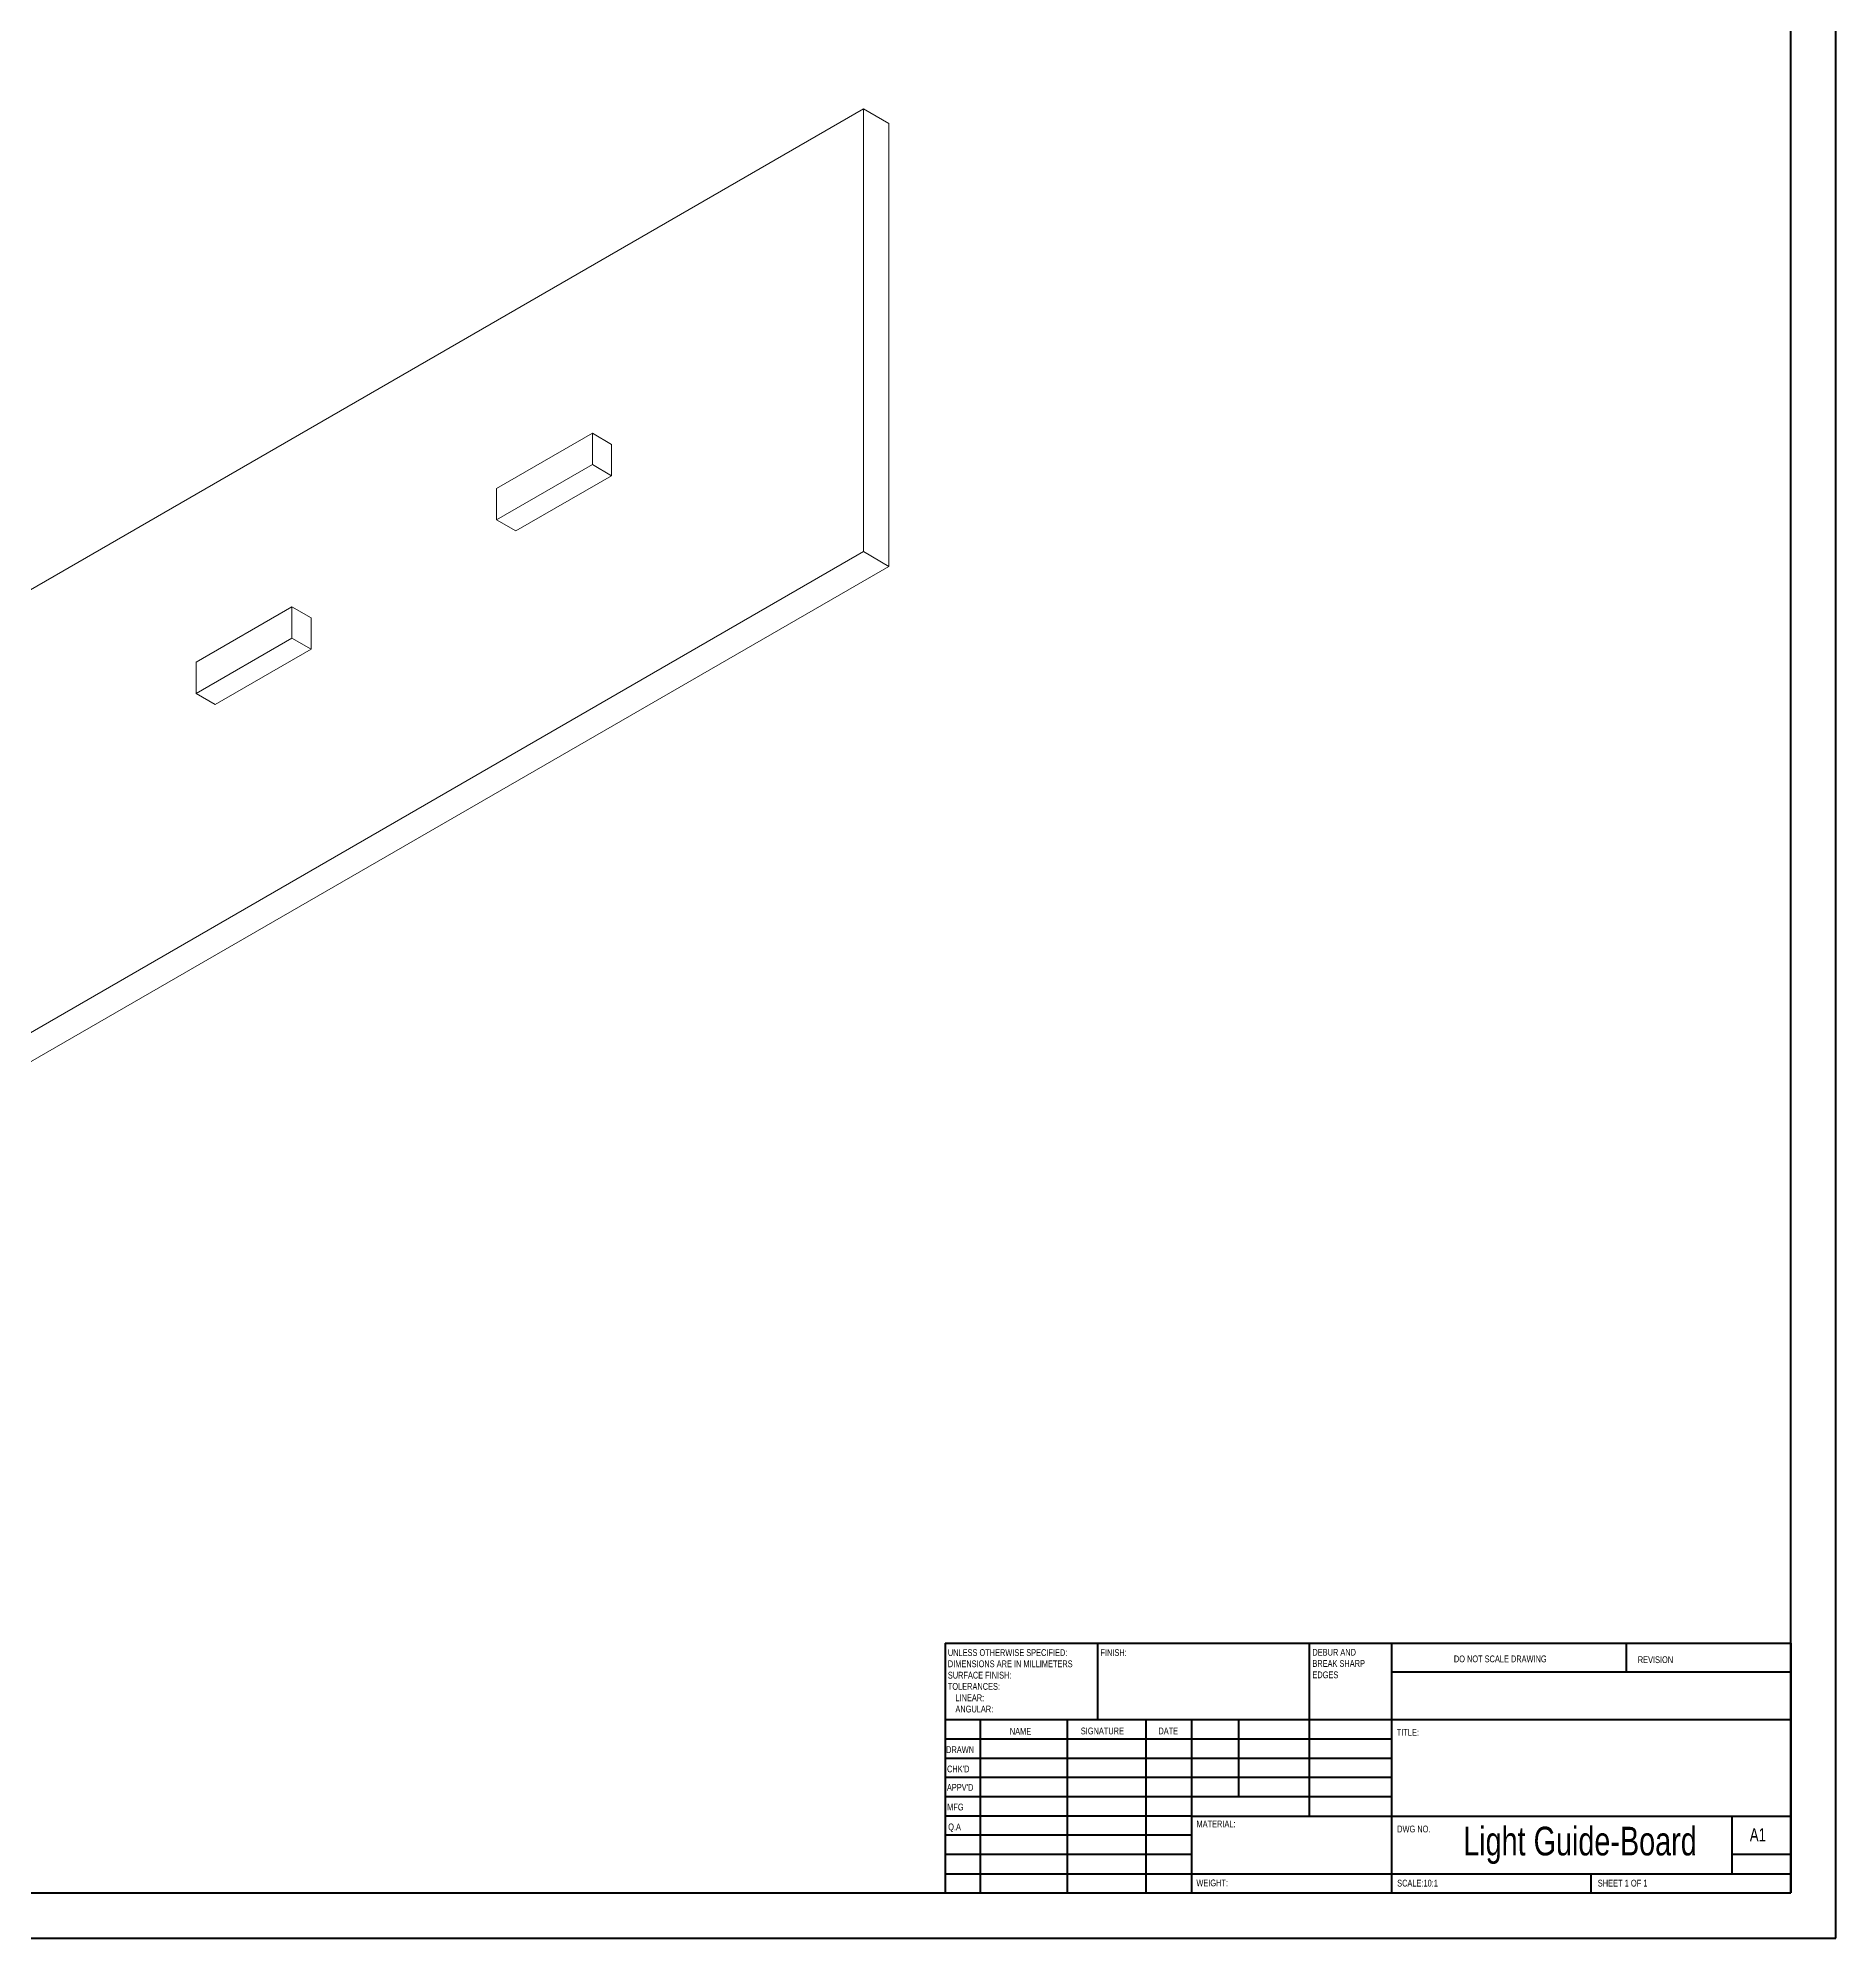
# Model space of a CAD drawing. Header units: inches. Extents: x 0 to 4.68, y 0 to 3.31.
# Drawn here: x 3.114 to 4.681, y 0.001 to 1.656 of the extents above; entities that cross this region are included whole.
import ezdxf

# ---------------------------------------------------------------- set-up
doc = ezdxf.new("R2010")
doc.units = ezdxf.units.IN
doc.header["$LTSCALE"] = 0.1
doc.header["$MEASUREMENT"] = 0
doc.styles.add('SLDTEXTSTYLE0', font='TXT', dxfattribs={"width": 0.75})
doc.styles.add('SLDTEXTSTYLE1', font='TXT', dxfattribs={"width": 0.6875})

# ---------------------------------------------------------------- blocks, each defined once
blk = doc.blocks.new('SW_NOTE_0')
at = {"color": 0, "linetype": 'Continuous', "lineweight": 0, "attachment_point": 1, "style": 'SLDTEXTSTYLE0'}
for s, insert, char_height in [('DEBUR AND', (0, 0.0076), 0.00591), ('BREAK SHARP', (0, -0.0022), 0.005906), ('EDGES', (0, -0.0121), 0.00591)]:
    blk.add_mtext(s, dxfattribs=dict(at, insert=insert, char_height=char_height))
blk = doc.blocks.new('SW_NOTE_1')
at = {"color": 0, "linetype": 'Continuous', "lineweight": 0, "attachment_point": 1, "style": 'SLDTEXTSTYLE0'}
for s, insert, char_height in [('UNLESS OTHERWISE SPECIFIED:', (0, 0.0076), 0.005906), ('SURFACE FINISH:', (0, -0.0121), 0.005906), ('DIMENSIONS ARE IN MILLIMETERS', (0, -0.0022), 0.005906), ('TOLERANCES:', (0, -0.0219), 0.005906), ('LINEAR:', (0.0066, -0.0318), 0.00591), ('ANGULAR:', (0.0066, -0.0416), 0.00591)]:
    blk.add_mtext(s, dxfattribs=dict(at, insert=insert, char_height=char_height))

msp = doc.modelspace()

# ---------------------------------------------------------------- linework, layer by layer
at = {"color": 7, "linetype": 'Continuous', "lineweight": 40}
for p, q in [((4.6814, 0.0008), (4.6814, 3.3119)), ((4.642, 0.0402), (4.642, 3.2725)), ((3.905, 0.2577), (4.642, 0.2577)), ((3.905, 0.2577), (3.905, 0.0402)), ((4.0381, 0.1908), (4.0381, 0.2577)), ((4.2224, 0.2577), (4.2224, 0.1071)), ((4.294, 0.2577), (4.294, 0.0402)), ((4.4987, 0.2326), (4.4987, 0.2577)), ((4.642, 0.2577), (4.642, 0.0402)), ((4.642, 0.2326), (4.294, 0.2326)), ((4.642, 0.1908), (3.905, 0.1908)), ((3.9357, 0.1908), (3.9357, 0.0402)), ((4.0113, 0.1908), (4.0113, 0.0402)), ((4.0798, 0.1908), (4.0798, 0.0402)), ((4.12, 0.0402), (4.12, 0.1908)), ((4.1609, 0.1239), (4.1609, 0.1908)), ((4.294, 0.1741), (3.905, 0.1741)), ((4.294, 0.1573), (3.905, 0.1573)), ((4.294, 0.1406), (3.905, 0.1406)), ((4.294, 0.1239), (3.905, 0.1239)), ((4.12, 0.1071), (3.905, 0.1071)), ((4.12, 0.1071), (4.642, 0.1071)), ((4.5909, 0.0569), (4.5909, 0.1071)), ((4.12, 0.0904), (3.905, 0.0904)), ((4.12, 0.0737), (3.905, 0.0737)), ((4.642, 0.0737), (4.5909, 0.0737)), ((3.905, 0.0569), (4.642, 0.0569)), ((4.468, 0.0402), (4.468, 0.0569)), ((0.0987, 0.0402), (4.642, 0.0402)), ((0.0003, 0.0008), (4.6814, 0.0008))]:
    msp.add_line(p, q, dxfattribs=at)
at = {"color": 7, "linetype": 'Continuous', "lineweight": 15}
for p, q in [((3.8339, 1.5946), (2.5249, 0.8389)), ((3.8339, 1.2088), (3.8339, 1.5946)), ((3.8339, 1.5946), (3.8559, 1.5818)), ((3.8559, 1.196), (3.8559, 1.5818)), ((3.5141, 1.2637), (3.5976, 1.3119)), ((3.6143, 1.3023), (3.5976, 1.3119)), ((3.5976, 1.3119), (3.5976, 1.2846)), ((3.6143, 1.3023), (3.6143, 1.275)), ((3.5976, 1.2846), (3.5141, 1.2364)), ((3.6143, 1.275), (3.5308, 1.2268)), ((3.6143, 1.275), (3.5976, 1.2846)), ((3.5141, 1.2364), (3.5141, 1.2637)), ((3.5308, 1.2268), (3.5141, 1.2364)), ((2.5249, 0.4531), (3.8339, 1.2088)), ((3.8339, 1.2088), (3.8559, 1.196)), ((2.547, 0.4404), (3.8559, 1.196)), ((3.2523, 1.1126), (3.3358, 1.1608)), ((3.3358, 1.1608), (3.3358, 1.1335)), ((3.3526, 1.1512), (3.3358, 1.1608)), ((3.3526, 1.1512), (3.3526, 1.1238)), ((3.3358, 1.1335), (3.2523, 1.0853)), ((3.3526, 1.1238), (3.3358, 1.1335)), ((3.2523, 1.0853), (3.2523, 1.1126)), ((3.3526, 1.1238), (3.269, 1.0756)), ((3.269, 1.0756), (3.2523, 1.0853))]:
    msp.add_line(p, q, dxfattribs=at)

# ---------------------------------------------------------------- block references
at = {"color": 7, "linetype": 'Continuous', "lineweight": 0}
for name, p in [('SW_NOTE_1', (3.9074, 0.2449)), ('SW_NOTE_0', (4.2251, 0.2452))]:
    msp.add_blockref(name, p, dxfattribs=at)

# ---------------------------------------------------------------- texts
for s, insert, char_height, attachment_point, style in [('FINISH:', (4.0404, 0.2525), 0.00591, 1, 'SLDTEXTSTYLE0'), ('DO NOT SCALE DRAWING', (4.3484, 0.247), 0.005906, 1, 'SLDTEXTSTYLE0'), ('REVISION', (4.5087, 0.2463), 0.00591, 1, 'SLDTEXTSTYLE0'), ('NAME', (3.9614, 0.1839), 0.00591, 1, 'SLDTEXTSTYLE0'), ('SIGNATURE', (4.0233, 0.1842), 0.00591, 1, 'SLDTEXTSTYLE0'), ('DATE', (4.0909, 0.1842), 0.00591, 1, 'SLDTEXTSTYLE0'), ('TITLE:', (4.2986, 0.183), 0.00591, 1, 'SLDTEXTSTYLE0'), ('DRAWN', (3.9059, 0.1679), 0.00591, 1, 'SLDTEXTSTYLE0'), ("CHK'D", (3.9067, 0.1511), 0.00591, 1, 'SLDTEXTSTYLE0'), ("APPV'D", (3.9066, 0.135), 0.00591, 1, 'SLDTEXTSTYLE0'), ('MFG', (3.9068, 0.1179), 0.00591, 1, 'SLDTEXTSTYLE0'), ('Q.A', (3.9077, 0.1006), 0.00591, 1, 'SLDTEXTSTYLE0'), ('MATERIAL:', (4.1241, 0.1032), 0.00591, 1, 'SLDTEXTSTYLE0'), ('DWG NO.', (4.299, 0.0988), 0.00591, 1, 'SLDTEXTSTYLE0'), ('Light Guide-Board', (4.4583, 0.0978), 0.025, 2, 'SLDTEXTSTYLE0'), ('A1', (4.6063, 0.0965), 0.01146, 1, 'SLDTEXTSTYLE0'), ('WEIGHT:', (4.124, 0.0518), 0.0059, 1, 'SLDTEXTSTYLE0'), ('SCALE:10:1', (4.299, 0.0516), 0.00591, 1, 'SLDTEXTSTYLE0'), ('SHEET 1 OF 1', (4.4738, 0.0516), 0.005906, 1, 'SLDTEXTSTYLE1')]:
    msp.add_mtext(s, dxfattribs=dict(at, insert=insert, char_height=char_height, attachment_point=attachment_point, style=style))

doc.saveas('drawing.dxf')
